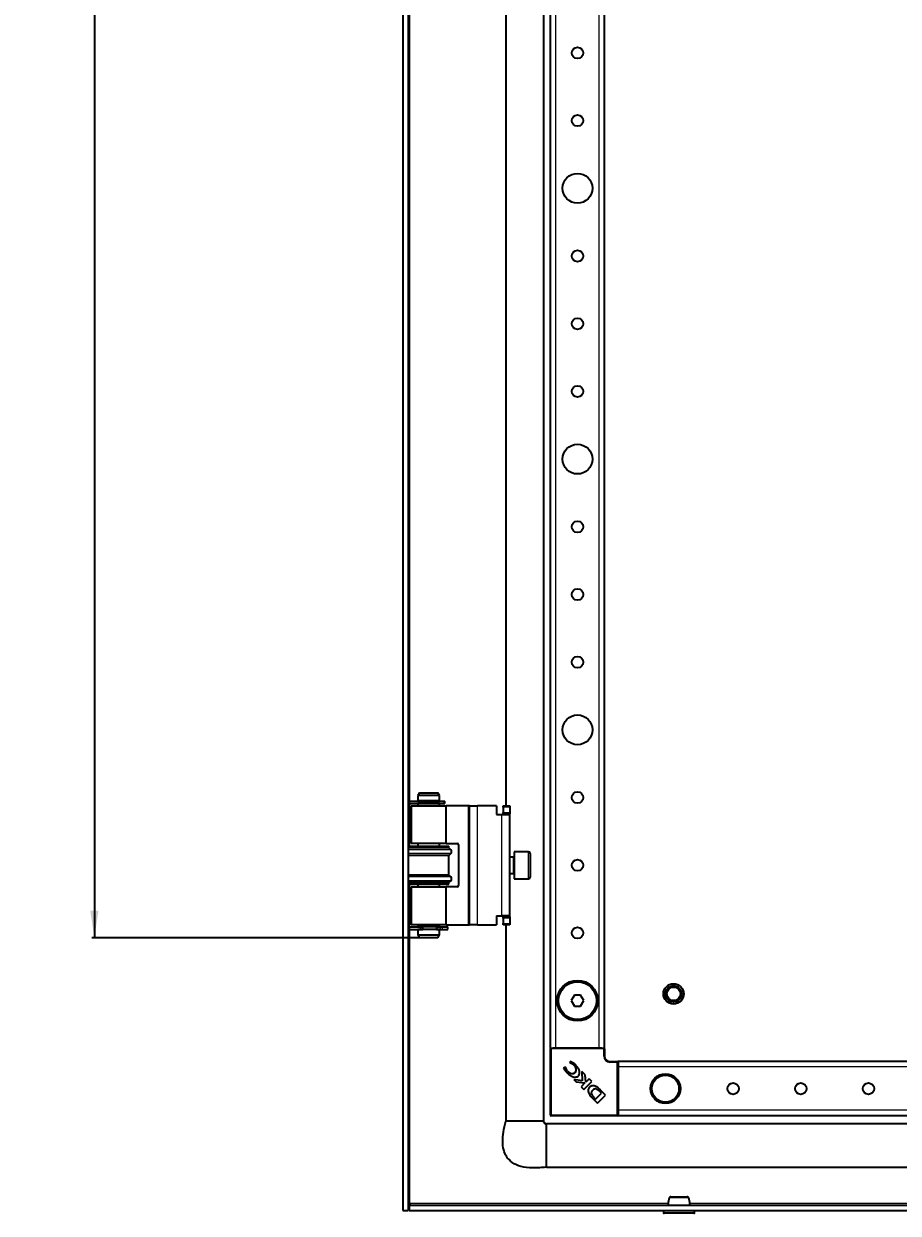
# Model space of a CAD drawing. Header units: millimetres. Extents: x -165 to 1228, y -811 to 1017.
# Drawn here: x 578 to 901.1, y -689.4 to -250.1 of the extents above; entities that cross this region are included whole.
import ezdxf

# ---------------------------------------------------------------- set-up
doc = ezdxf.new("R2010")
doc.units = ezdxf.units.MM
doc.layers.add('FORMAT', color=7, linetype='Continuous')
doc.styles.add('SLDTEXTSTYLE0', font='TXT', dxfattribs={"width": 0.75})
doc.dimstyles.new('SLDDIMSTYLE0', dxfattribs={"dimtxt": 20, "dimasz": 10, "dimexe": 0, "dimexo": 0.0625, "dimgap": 5, "dimtad": 2, "dimdec": 1, "dimrnd": 1e-09, "dimzin": 12, "dimdsep": 46, "dimtxsty": 'SLDTEXTSTYLE0', "dimsah": 1, "dimcen": 0.09, "dimadec": 0, "dimazin": 3, "dimtfac": 1, "dimtofl": 0, "dimtmove": 0, "dimatfit": 3, "dimfxl": 0, "dimfrac": 2, "dimtolj": 1, "dimtzin": 12, "dimarcsym": 0})

# ---------------------------------------------------------------- blocks, each defined once
blk = doc.blocks.new('_D_7')
at = {"layer": 'FORMAT'}
for p, q in [((724.13, 765.89), (603.06, 765.89)), ((604.06, 765.89), (604.06, -587.61)), ((724.13, -587.61), (603.06, -587.61))]:
    blk.add_line(p, q, dxfattribs=at)
for points in [[(604.06, 765.89), (602.52, 755.89), (605.59, 755.89)], [(604.06, -587.61), (605.59, -577.61), (602.52, -577.61)]]:
    blk.add_solid(points, dxfattribs=at)
at = {"layer": 'FORMAT', "insert": (578.27, 48.5), "char_height": 20, "attachment_point": 1, "rotation": 90, "style": 'SLDTEXTSTYLE0'}
blk.add_mtext('1353,5', dxfattribs=at)

msp = doc.modelspace()

# ---------------------------------------------------------------- linework, layer by layer
at = {"color": 7, "linetype": 'Continuous', "lineweight": 25}
for p, q in [((718.06, 866.64), (718.06, -688.36)), ((720.06, 866.64), (720.06, -688.36)), ((770.06, 833.64), (770.06, -655.36)), ((772.56, -628.36), (772.56, 806.64)), ((792.56, -628.36), (792.56, 806.64)), ((756.06, -207.86), (756.06, -538.86)), ((724.14, -534.11), (723.56, -535.11)), ((723.56, -535.11), (723.56, -537.11)), ((731.56, -535.11), (723.56, -535.11)), ((724.14, -534.11), (730.98, -534.11)), ((731.56, -535.11), (730.98, -534.11)), ((731.56, -537.11), (731.56, -535.11)), ((720.41, -537.16), (720.41, -538.06)), ((720.41, -537.16), (733.3, -537.16)), ((720.41, -538.06), (733.3, -538.06)), ((721.11, -538.86), (721.11, -552.86)), ((721.11, -538.86), (734.01, -538.86)), ((728.32, -537.11), (723.56, -537.11)), ((723.56, -538.11), (723.56, -538.86)), ((728.32, -538.11), (723.56, -538.11)), ((724.06, -537.11), (724.06, -537.16)), ((724.06, -538.06), (724.06, -538.11)), ((731.56, -537.11), (728.32, -537.11)), ((731.56, -538.11), (728.32, -538.11)), ((731.06, -537.16), (731.06, -537.11)), ((731.06, -538.11), (731.06, -538.06)), ((731.56, -538.86), (731.56, -538.11)), ((733.3, -537.16), (733.39, -537.16)), ((733.3, -538.06), (733.39, -538.06)), ((733.39, -538.06), (733.39, -537.16)), ((733.39, -537.16), (733.6, -537.16)), ((733.39, -538.06), (733.6, -538.06)), ((733.6, -538.06), (733.6, -537.16)), ((734.01, -552.86), (734.01, -538.86)), ((742.11, -538.86), (734.01, -538.86)), ((742.61, -538.86), (742.11, -538.86)), ((742.61, -538.86), (745.61, -538.86)), ((742.61, -582.86), (742.61, -538.86)), ((752.61, -538.86), (745.61, -538.86)), ((752.61, -538.86), (752.61, -542.16)), ((755.11, -538.86), (757.61, -538.86)), ((755.11, -539.36), (755.11, -538.86)), ((755.11, -539.36), (755.11, -541.36)), ((757.61, -538.86), (757.61, -539.36)), ((757.61, -539.36), (757.61, -541.36)), ((752.61, -542.16), (754.61, -542.16)), ((754.61, -542.16), (757.61, -542.16)), ((755.11, -541.86), (755.11, -541.36)), ((757.61, -541.86), (755.11, -541.86)), ((755.11, -541.86), (755.11, -542.16)), ((757.61, -541.36), (757.61, -541.86)), ((757.61, -542.16), (757.61, -541.86)), ((757.61, -579.56), (757.61, -542.16)), ((734.01, -552.86), (721.11, -552.86)), ((723.56, -552.86), (723.56, -553.86)), ((731.56, -553.86), (731.56, -552.86)), ((734.01, -552.86), (738.11, -552.86)), ((738.61, -553.36), (738.61, -568.36)), ((720.06, -553.86), (735.06, -553.86)), ((735.06, -554.46), (720.06, -554.46)), ((735.06, -557.26), (720.06, -557.26)), ((735.06, -554.46), (735.06, -553.86)), ((735.76, -555.15), (735.06, -554.46)), ((735.06, -557.26), (735.76, -556.57)), ((735.06, -564.46), (735.06, -557.26)), ((764.51, -555.86), (759.11, -555.86)), ((759.11, -555.86), (759.11, -565.86)), ((765.11, -556.46), (765.11, -565.26)), ((758.86, -557.86), (757.61, -557.86)), ((735.06, -564.46), (720.06, -564.46)), ((735.76, -565.15), (735.06, -564.46)), ((735.06, -567.26), (735.76, -566.57)), ((757.61, -563.86), (758.86, -563.86)), ((759.11, -565.86), (764.51, -565.86)), ((735.06, -567.26), (720.06, -567.26)), ((720.06, -567.86), (735.06, -567.86)), ((721.11, -568.86), (721.11, -582.86)), ((721.11, -568.86), (734.01, -568.86)), ((723.56, -567.86), (723.56, -568.86)), ((731.56, -568.86), (731.56, -567.86)), ((734.01, -582.86), (734.01, -568.86)), ((738.11, -568.86), (734.01, -568.86)), ((735.06, -567.86), (735.06, -567.26)), ((752.61, -579.56), (754.61, -579.56)), ((752.61, -579.56), (752.61, -582.86)), ((757.61, -579.56), (754.61, -579.56)), ((755.11, -579.56), (755.11, -579.86)), ((757.61, -579.86), (757.61, -579.56)), ((720.41, -583.66), (720.41, -584.56)), ((720.41, -583.66), (724.41, -583.66)), ((734.01, -582.86), (721.11, -582.86)), ((723.56, -582.86), (723.56, -583.61)), ((728.32, -583.61), (723.56, -583.61)), ((724.06, -583.61), (724.06, -583.66)), ((724.41, -583.66), (725.05, -583.66)), ((725.05, -583.66), (725.39, -583.66)), ((725.39, -584.56), (725.39, -583.66)), ((725.39, -583.66), (725.39, -583.66)), ((731.56, -583.61), (728.32, -583.61)), ((730.49, -583.66), (730.49, -584.56)), ((730.49, -583.66), (730.51, -583.66)), ((730.51, -583.66), (731.8, -583.66)), ((731.06, -583.66), (731.06, -583.61)), ((731.56, -583.61), (731.56, -582.86)), ((731.8, -583.66), (732.53, -583.66)), ((732.53, -583.66), (734.71, -583.66)), ((734.01, -582.86), (742.11, -582.86)), ((734.71, -584.56), (734.71, -583.66)), ((742.11, -582.86), (742.61, -582.86)), ((745.61, -582.86), (742.61, -582.86)), ((745.61, -582.86), (752.61, -582.86)), ((755.11, -579.86), (757.61, -579.86)), ((755.11, -580.36), (755.11, -579.86)), ((755.11, -580.36), (755.11, -582.36)), ((755.11, -582.86), (755.11, -582.36)), ((757.61, -582.86), (755.11, -582.86)), ((756.06, -582.86), (756.06, -655.36)), ((757.61, -579.86), (757.61, -580.36)), ((757.61, -580.36), (757.61, -582.36)), ((757.61, -582.36), (757.61, -582.86)), ((720.41, -584.56), (724.41, -584.56)), ((723.56, -584.61), (723.56, -586.61)), ((728.32, -584.61), (723.56, -584.61)), ((723.56, -586.61), (724.14, -587.61)), ((723.56, -586.61), (728.32, -586.61)), ((724.06, -584.56), (724.06, -584.61)), ((728.21, -587.61), (724.14, -587.61)), ((724.41, -584.56), (725.05, -584.56)), ((725.05, -584.56), (725.39, -584.56)), ((725.39, -584.56), (725.39, -584.56)), ((730.98, -587.61), (728.21, -587.61)), ((731.56, -584.61), (728.32, -584.61)), ((728.32, -586.61), (731.56, -586.61)), ((730.49, -584.56), (730.51, -584.56)), ((730.51, -584.56), (731.8, -584.56)), ((730.98, -587.61), (731.56, -586.61)), ((731.06, -584.61), (731.06, -584.56)), ((731.56, -586.61), (731.56, -584.61)), ((731.8, -584.56), (732.53, -584.56)), ((732.53, -584.56), (734.71, -584.56)), ((781.41, -608.86), (780.25, -610.86)), ((783.72, -608.86), (781.41, -608.86)), ((784.87, -610.86), (783.72, -608.86)), ((780.25, -610.86), (781.41, -612.86)), ((781.41, -612.86), (783.72, -612.86)), ((783.72, -612.86), (784.87, -610.86)), ((772.86, -628.36), (772.56, -628.36)), ((772.56, -653.06), (772.56, -628.66)), ((772.86, -628.36), (773.51, -628.36)), ((774.56, -628.36), (773.51, -628.36)), ((790.56, -628.36), (774.56, -628.36)), ((791.61, -628.36), (790.56, -628.36)), ((791.61, -628.36), (792.26, -628.36)), ((792.56, -628.36), (792.26, -628.36)), ((792.56, -628.66), (792.56, -631.36)), ((778.11, -635.42), (777.42, -635.76)), ((778.24, -635.56), (778.11, -635.42)), ((780.19, -633.36), (779.68, -633.61)), ((779.68, -633.61), (779.79, -633.72)), ((794.56, -633.36), (797.26, -633.36)), ((977.56, -633.36), (797.56, -633.36)), ((797.56, -633.36), (797.56, -633.66)), ((797.56, -633.66), (797.56, -634.31)), ((797.56, -634.31), (797.56, -635.36)), ((797.56, -635.36), (797.56, -651.36)), ((781.23, -639.99), (782.03, -640.79)), ((784.33, -640.46), (781.23, -639.99)), ((782.03, -640.79), (785.29, -641.27)), ((785.29, -641.27), (783.9, -642.66)), ((784.15, -636.99), (784.33, -640.46)), ((785.43, -638.28), (784.15, -636.99)), ((784.95, -643.71), (787.91, -640.75)), ((785.61, -640.94), (785.43, -638.28)), ((786.85, -639.69), (785.61, -640.94)), ((787.91, -640.75), (786.85, -639.69)), ((783.9, -642.66), (784.95, -643.71)), ((789.25, -647.19), (791.43, -645.01)), ((791.43, -645.01), (790.75, -644.35)), ((791.02, -643.86), (791.01, -643.85)), ((792.91, -645.75), (791.02, -643.86)), ((787.96, -646.72), (789.95, -648.71)), ((788.51, -646.47), (789.25, -647.19)), ((789.95, -648.71), (792.91, -645.75)), ((797.26, -653.36), (772.86, -653.36)), ((797.56, -651.36), (797.56, -652.41)), ((797.56, -652.41), (797.56, -653.06)), ((797.56, -653.06), (797.56, -653.36)), ((977.56, -653.36), (797.56, -653.36)), ((977.56, -656.36), (771.06, -656.36)), ((771.06, -672.36), (1059.06, -672.36)), ((718.06, -688.36), (720.06, -688.36)), ((720.36, -686.36), (1109.76, -686.36)), ((720.36, -686.36), (720.36, -688.36)), ((720.36, -688.36), (1109.76, -688.36)), ((720.46, -686.36), (720.66, -685.76)), ((814.31, -688.36), (814.31, -689.11)), ((817.05, -689.36), (814.56, -689.36)), ((825.56, -689.36), (817.05, -689.36)), ((825.81, -689.11), (825.81, -688.36))]:
    msp.add_line(p, q, dxfattribs=at)
at = {"color": 8, "linetype": 'Continuous', "lineweight": 18}
for p, q in [((774.56, -628.36), (774.56, 806.64)), ((790.56, -628.36), (790.56, 806.64)), ((720.66, -537.16), (720.66, -209.56)), ((720.66, -553.86), (720.66, -538.06)), ((733.3, -537.16), (733.3, -538.06)), ((742.11, -538.86), (742.11, -582.86)), ((745.61, -582.86), (745.61, -538.86)), ((757.61, -539.36), (755.11, -539.36)), ((754.61, -579.56), (754.61, -542.16)), ((755.11, -541.36), (757.61, -541.36)), ((735.76, -555.15), (720.06, -555.15)), ((735.76, -556.57), (720.06, -556.57)), ((764.51, -565.86), (764.51, -555.86)), ((758.86, -558.27), (758.86, -557.86)), ((758.86, -563.86), (758.86, -558.27)), ((735.76, -565.15), (720.06, -565.15)), ((735.76, -566.57), (720.06, -566.57)), ((720.66, -583.66), (720.66, -567.86)), ((724.41, -583.66), (724.41, -584.56)), ((725.05, -583.66), (725.05, -584.56)), ((725.39, -583.66), (725.39, -584.56)), ((730.51, -583.66), (730.51, -584.56)), ((731.8, -583.66), (731.8, -584.56)), ((732.53, -583.66), (732.53, -584.56)), ((757.61, -580.36), (755.11, -580.36)), ((755.11, -582.36), (757.61, -582.36)), ((720.66, -685.76), (720.66, -584.56)), ((772.56, -628.66), (772.86, -628.66)), ((772.86, -628.36), (772.86, -628.66)), ((772.86, -628.66), (772.86, -653.06)), ((792.26, -628.66), (772.86, -628.66)), ((792.26, -628.36), (792.26, -628.66)), ((792.26, -631.36), (792.26, -628.66)), ((792.26, -628.66), (792.56, -628.66)), ((792.56, -631.36), (792.26, -631.36)), ((794.56, -633.36), (794.56, -633.66)), ((797.26, -633.66), (794.56, -633.66)), ((797.26, -633.36), (797.26, -633.66)), ((797.26, -653.06), (797.26, -633.66)), ((797.26, -633.66), (797.56, -633.66)), ((977.56, -635.36), (797.56, -635.36)), ((772.86, -653.06), (772.56, -653.06)), ((772.86, -653.06), (797.26, -653.06)), ((772.86, -653.06), (772.86, -653.36)), ((797.26, -653.06), (797.26, -653.36)), ((797.26, -653.06), (797.56, -653.06)), ((977.56, -651.36), (797.56, -651.36)), ((816.09, -685.76), (720.66, -685.76)), ((814.31, -689.11), (816.92, -689.11)), ((816.92, -689.11), (825.81, -689.11)), ((1006.09, -685.76), (824.03, -685.76))]:
    msp.add_line(p, q, dxfattribs=at)
at = {"color": 7, "linetype": 'Continuous', "lineweight": 25}
for centre, radius in [((782.56, -260.86), 2.1), ((782.56, -285.86), 2.1), ((782.56, -310.86), 5.5), ((782.56, -335.86), 2.1), ((782.56, -360.86), 2.1), ((782.56, -385.86), 2.1), ((782.56, -410.86), 5.5), ((782.56, -435.86), 2.1), ((782.56, -460.86), 2.1), ((782.56, -485.86), 2.1), ((782.56, -510.86), 5.5), ((782.56, -535.86), 2.1), ((782.56, -560.86), 2.1), ((782.56, -585.86), 2.1), ((782.56, -610.86), 7.5), ((782.56, -610.86), 7), ((818.06, -608.36), 3.75), ((818.06, -608.36), 3), ((818.06, -608.36), 2.5), ((815.06, -643.36), 5.5), ((815.06, -643.36), 5), ((840.06, -643.36), 2.1), ((865.06, -643.36), 2.1), ((890.06, -643.36), 2.1)]:
    msp.add_circle(centre, radius, dxfattribs=at)
at = {"color": 8, "linetype": 'Continuous', "lineweight": 18}
msp.add_circle((815.06, -643.36), 5.3, dxfattribs=at)
at = {"color": 7, "linetype": 'Continuous', "lineweight": 25}
for centre, radius, start, end in [((738.11, -553.36), 0.5, 0, 90), ((735.06, -555.86), 1, 314.427, 45.573), ((758.86, -557.61), 0.25, 270, 0), ((764.51, -556.46), 0.6, 0, 90), ((735.06, -565.86), 1, 314.427, 45.573), ((758.86, -564.11), 0.25, 0, 90), ((764.51, -565.26), 0.6, 270, 360), ((738.11, -568.36), 0.5, 270, 0), ((772.86, -628.66), 0.3, 90, 180), ((792.26, -628.66), 0.3, 0, 90), ((794.56, -631.36), 2, 180, 270), ((780.16, -636.29), 1.94, 323.3097, 52.3464), ((797.26, -633.66), 0.3, 0, 90), ((780.56, -635.85), 1.97, 218.454, 305.887), ((791.17, -643.06), 4.87, 200.3445, 228.7777), ((792.98, -642.29), 6.12, 216.9888, 223.0744), ((772.86, -653.06), 0.3, 180, 270), ((797.26, -653.06), 0.3, 270, 0), ((816.95, -683.86), 0.5, 89.9637, 164.834), ((823.17, -683.86), 0.5, 15.2465, 90.046), ((814.56, -689.11), 0.25, 180, 270), ((825.56, -689.11), 0.25, 270, 0)]:
    msp.add_arc(centre, radius, start, end, dxfattribs=at)
at = {"color": 8, "linetype": 'Continuous', "lineweight": 18}
msp.add_arc((794.56, -631.36), 2.3, 180, 270, dxfattribs=at)
at = {"color": 7, "linetype": 'Continuous', "lineweight": 25}
for points, knots in [([(777.42, -635.76), (777.6, -636.1), (777.94, -636.73), (778.43, -637.25), (778.65, -637.49)], [0, 0, 0, 0, 0.5368, 1, 1, 1, 1]), ([(779.01, -637.08), (778.8, -636.82), (778.42, -636.37), (778.3, -635.8), (778.24, -635.56)], [0, 0, 0, 0, 0.579608, 1, 1, 1, 1]), ([(779.79, -633.72), (780.1, -633.86), (780.67, -634.13), (781.13, -634.56), (781.34, -634.75)], [0, 0, 0, 0, 0.547643, 1, 1, 1, 1]), ([(781.7, -634.47), (781.43, -634.22), (780.97, -633.79), (780.42, -633.49), (780.19, -633.36)], [0, 0, 0, 0, 0.577653, 1, 1, 1, 1]), ([(782.82, -638.7), (782.96, -638.53), (783.24, -638.2), (783.41, -637.5), (783.28, -636.63), (782.71, -635.55), (782.07, -634.86), (781.7, -634.47)], [0, 0, 0, 0, 0.130532, 0.266031, 0.423997, 0.666819, 1, 1, 1, 1]), ([(778.65, -637.49), (779.03, -637.82), (779.72, -638.44), (780.89, -638.99), (781.83, -639.12), (782.48, -638.97), (782.71, -638.79), (782.82, -638.7)], [0, 0, 0, 0, 0.315674, 0.58952, 0.813199, 0.909026, 1, 1, 1, 1]), ([(789.68, -642.71), (789.47, -642.6), (789.08, -642.4), (788.45, -642.28), (787.86, -642.32), (787.32, -642.52), (786.89, -642.88), (786.6, -643.39), (786.48, -644.05), (786.56, -644.5), (786.61, -644.75)], [0, 0, 0, 0, 0.138091, 0.265455, 0.384013, 0.496103, 0.605759, 0.71979, 0.847662, 1, 1, 1, 1]), ([(788.18, -643.98), (788.09, -644.08), (787.92, -644.25), (787.74, -644.53), (787.65, -644.8), (787.65, -645.13), (787.8, -645.53), (787.99, -645.81), (788.09, -645.97)], [0, 0, 0, 0, 0.176808, 0.319231, 0.43938, 0.552395, 0.749205, 1, 1, 1, 1]), ([(790.75, -644.35), (790.55, -644.16), (790.19, -643.81), (789.65, -643.49), (789.2, -643.42), (788.86, -643.49), (788.5, -643.68), (788.29, -643.88), (788.18, -643.98)], [0, 0, 0, 0, 0.274676, 0.503042, 0.607381, 0.716579, 0.843412, 1, 1, 1, 1]), ([(790.52, -643.39), (790.37, -643.25), (790.1, -643.01), (789.81, -642.8), (789.68, -642.71)], [0, 0, 0, 0, 0.55183, 1, 1, 1, 1]), ([(791.01, -643.85), (790.93, -643.77), (790.77, -643.62), (790.6, -643.47), (790.52, -643.39)], [0, 0, 0, 0, 0.486421, 1, 1, 1, 1]), ([(771.06, -672.36), (769.33, -672.53), (766.19, -672.83), (761.87, -672.32), (758.43, -670.89), (756.22, -668.57), (755.14, -665.81), (754.82, -662.76), (755.11, -659.2), (755.73, -656.71), (756.06, -655.36)], [0, 0, 0, 0, 0.176713, 0.320911, 0.440308, 0.54837, 0.6374, 0.738878, 0.858543, 1, 1, 1, 1]), ([(769.95, -655.36), (769.92, -655.36), (769.83, -655.36), (769.38, -655.36), (769.08, -655.36)], [0, 0, 0, 0, 0.350861, 1, 1, 1, 1]), ([(771.06, -656.52), (770.96, -656.51), (770.82, -656.49), (770.67, -656.42), (770.58, -656.36), (770.53, -656.3), (770.49, -656.23), (770.46, -656.15), (770.39, -655.98), (770.22, -655.9), (770.07, -655.67), (770.04, -655.47), (770.02, -655.36)], [0, 0, 0, 0, 0.146823, 0.202041, 0.247643, 0.28691, 0.323569, 0.360785, 0.40083, 0.628513, 0.79432, 1, 1, 1, 1]), ([(770.06, -655.36), (770.21, -655.59), (770.48, -655.99), (770.88, -656.25), (771.06, -656.36)], [0, 0, 0, 0, 0.561561, 1, 1, 1, 1]), ([(771.06, -672.36), (771.06, -672.24), (771.06, -672), (771.06, -670.15), (771.06, -667.5), (771.06, -664.36), (771.06, -661.21), (771.06, -658.6), (771.06, -656.97), (771.06, -656.75), (771.06, -656.68)], [0, 0, 0, 0, 0.1338561, 0.2677122, 0.4015683, 0.5354244, 0.6692805, 0.8031366, 0.9369927, 1, 1, 1, 1]), ([(816.47, -683.71), (816.28, -684.45), (816.06, -685.31), (816.04, -686.23), (816.04, -686.36)], [0, 0, 0, 0, 0.85815, 1, 1, 1, 1]), ([(816.99, -683.36), (816.98, -683.36), (816.93, -683.36), (817.21, -683.36), (817.73, -683.36), (818.45, -683.36), (819.3, -683.36), (820.37, -683.36), (821.39, -683.36), (822.28, -683.36), (822.89, -683.36), (823.18, -683.36), (823.14, -683.36), (823.13, -683.36)], [0, 0, 0, 0, 0.03384, 0.141254, 0.248698, 0.315774, 0.423314, 0.530846, 0.63821, 0.745706, 0.853372, 0.960917, 1, 1, 1, 1]), ([(824.08, -686.36), (824.08, -686.23), (824.06, -685.31), (823.84, -684.45), (823.65, -683.71)], [0, 0, 0, 0, 0.14185, 1, 1, 1, 1]), ([(720.06, -688.36), (720.09, -687.93), (720.12, -687.37), (720.32, -686.81), (720.36, -686.68)], [0, 0, 0, 0, 0.773459, 1, 1, 1, 1]), ([(720.66, -685.76), (720.61, -685.92), (720.56, -686.07), (720.46, -686.3), (720.41, -686.36), (720.36, -686.36)], [0, 0, 0, 0, 0.5, 0.5, 1, 1, 1, 1])]:
    msp.add_open_spline(points, degree=3, knots=knots, dxfattribs=at)
for points in [[(757.04, -655.36), (756.76, -655.36), (756.19, -655.36), (756.1, -655.36), (756.06, -655.36)], [(759.49, -655.36), (759.01, -655.36), (758.03, -655.36), (757.37, -655.36), (757.04, -655.36)], [(763.06, -655.36), (762.43, -655.36), (761.18, -655.36), (760.05, -655.36), (759.49, -655.36)], [(766.63, -655.36), (766.07, -655.36), (764.94, -655.36), (763.69, -655.36), (763.06, -655.36)], [(769.08, -655.36), (768.75, -655.36), (768.09, -655.36), (767.12, -655.36), (766.63, -655.36)]]:
    msp.add_open_spline(points, degree=3, dxfattribs=at)
at = {"color": 8, "linetype": 'Continuous', "lineweight": 18}
msp.add_open_spline([(823.61, -683.74), (823.62, -683.74), (823.67, -683.74), (823.33, -683.74), (822.62, -683.74), (821.6, -683.74), (820.41, -683.74), (819.19, -683.74), (818.2, -683.74), (817.37, -683.74), (816.77, -683.74), (816.44, -683.74), (816.5, -683.74), (816.51, -683.74)], degree=3, knots=[0, 0, 0, 0, 0.038891, 0.14638, 0.253973, 0.361383, 0.468681, 0.576165, 0.683665, 0.750707, 0.858068, 0.965424, 1, 1, 1, 1], dxfattribs=at)

# ---------------------------------------------------------------- dimensions: what is measured, and where the dimension line sits
at = {"layer": 'FORMAT'}
dim = msp.add_linear_dim(base=(604.06, -587.61), p1=(724.14, 765.89), p2=(724.14, -587.61), angle=90, dimstyle='SLDDIMSTYLE0', dxfattribs=at)
dim.commit()
dim.dimension.update_dxf_attribs({"geometry": '_D_7', "text_midpoint": (604.06, 89.14), "dimtype": 160})

doc.saveas('drawing.dxf')
